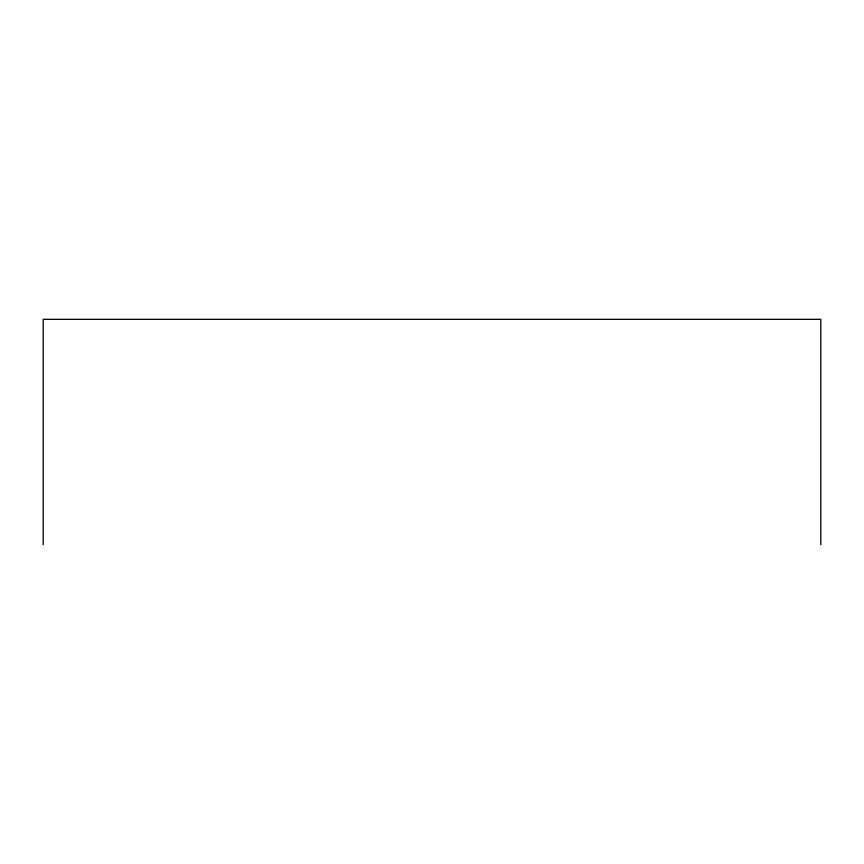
<?xml version="1.0" encoding="UTF-8"?>
<svg xmlns="http://www.w3.org/2000/svg" width="864" height="864" viewBox="0 0 864 864"><rect width="100%" height="100%" fill="white"/><g stroke="black" fill="none" stroke-linecap="round" stroke-linejoin="round"><path stroke-width="1.3" d="M820.8 544.666L820.8 319.334L43.2 319.334L43.2 544.666"/></g></svg>
